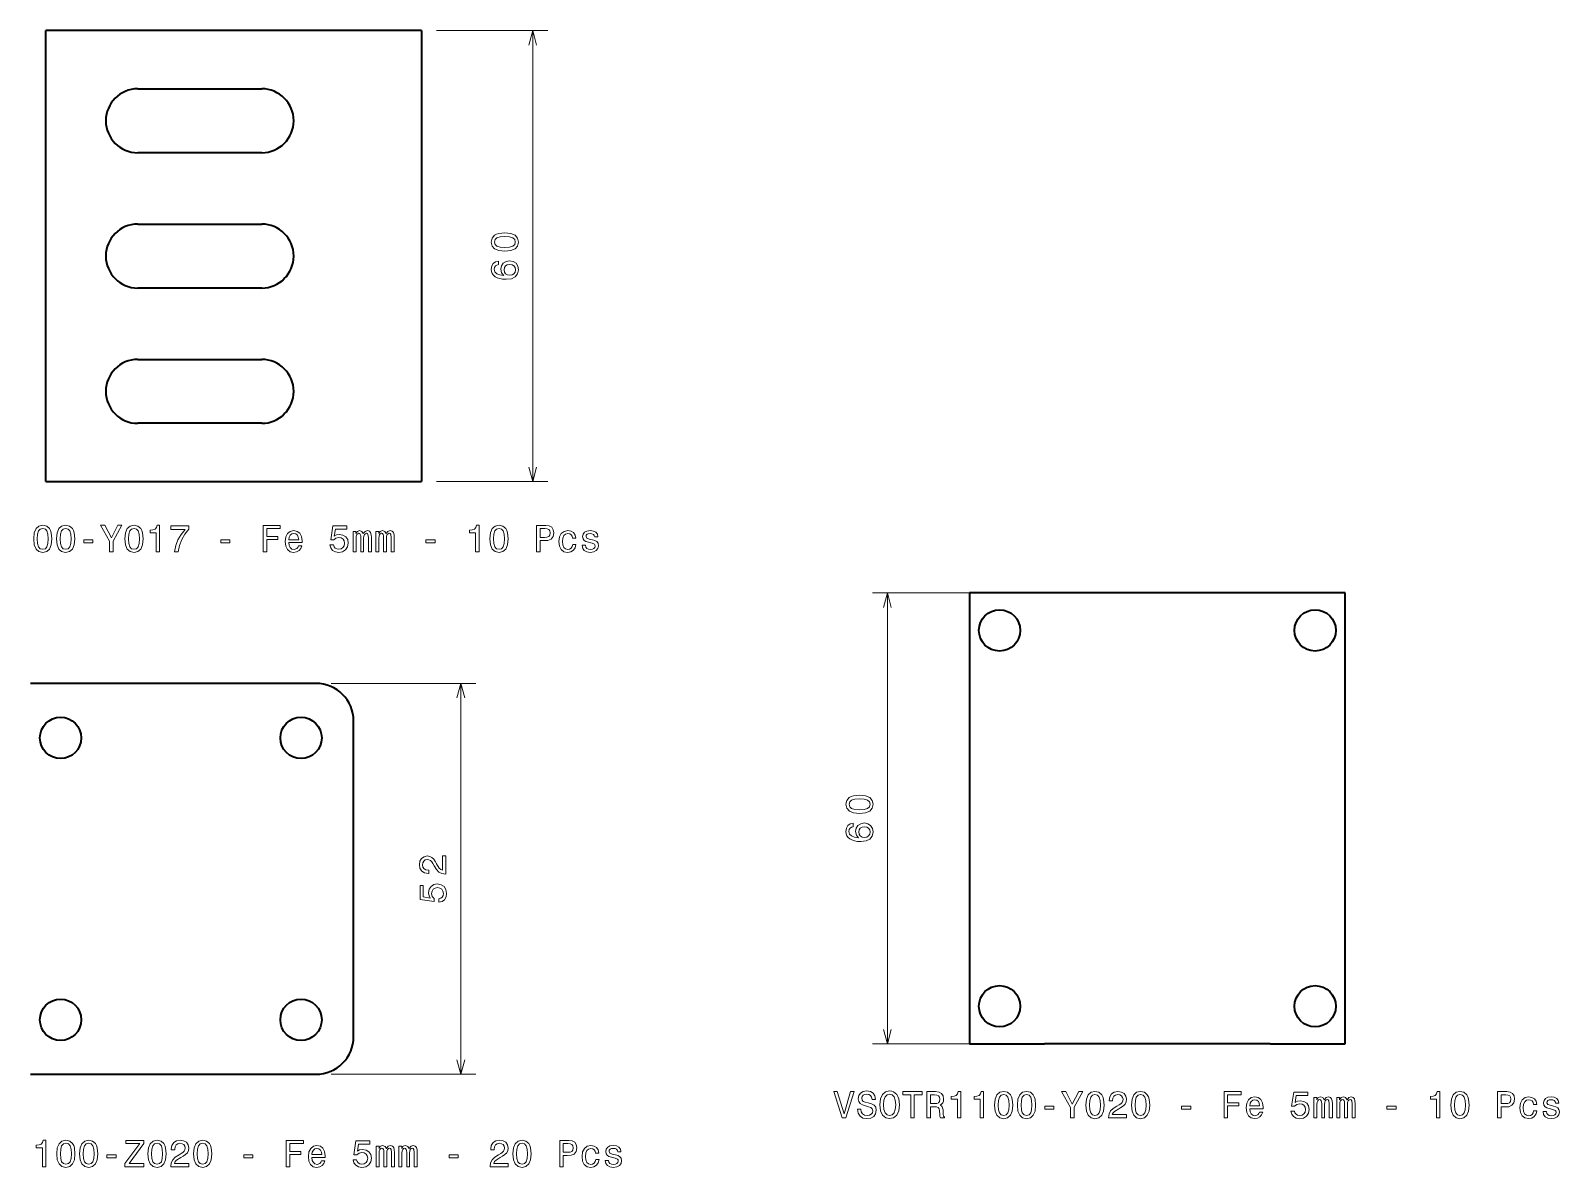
# Model space of a CAD drawing. Extents: x -67 to 283, y 136 to 298.
# Drawn here: x 79.3 to 282.8, y 136 to 287.2 of the extents above; entities that cross this region are included whole.
import ezdxf

# ---------------------------------------------------------------- set-up
doc = ezdxf.new("R2010")
doc.units = 0

msp = doc.modelspace()

# ---------------------------------------------------------------- linework, layer by layer
at = {"color": 7, "lineweight": 35}
for p, q in [((81.35, 227.24), (81.35, 287.24)), ((131.35, 287.24), (81.35, 287.24)), ((131.35, 287.24), (131.35, 227.24)), ((81.35, 227.24), (131.35, 227.24)), ((204.3, 212.44), (204.3, 152.44)), ((244.3, 212.44), (214.3, 212.44)), ((254.3, 152.44), (254.3, 212.44)), ((117.33, 200.39), (79.33, 200.39)), ((122.33, 158.89), (122.33, 189.89)), ((244.3, 152.44), (214.3, 152.44)), ((79.33, 148.39), (117.33, 148.39))]:
    msp.add_line(p, q, dxfattribs=at)
at = {"color": 7, "lineweight": 13, "ltscale": 0.370399}
msp.add_line((133.35, 287.24), (148.17, 287.24), dxfattribs=at)
at = {"color": 7, "lineweight": 13}
for p, q in [((146.17, 227.24), (146.17, 287.24)), ((212.3, 212.44), (191.37, 212.44)), ((193.37, 152.44), (193.37, 212.44)), ((136.6, 148.39), (136.6, 200.39)), ((212.3, 152.44), (191.37, 152.44))]:
    msp.add_line(p, q, dxfattribs=at)
at = {"color": 7, "lineweight": 35, "ltscale": 0.4125}
for p, q in [((93.6, 279.49), (110.1, 279.49)), ((110.1, 270.99), (93.6, 270.99)), ((93.6, 261.49), (110.1, 261.49)), ((110.1, 252.99), (93.6, 252.99)), ((93.6, 243.49), (110.1, 243.49)), ((110.1, 234.99), (93.6, 234.99))]:
    msp.add_line(p, q, dxfattribs=at)
at = {"color": 7, "lineweight": 13, "ltscale": 0.370364}
msp.add_line((133.35, 227.24), (148.17, 227.24), dxfattribs=at)
at = {"color": 7, "lineweight": 35, "ltscale": 0.25}
for p, q in [((214.3, 212.44), (204.3, 212.44)), ((254.3, 212.44), (244.3, 212.44)), ((204.3, 152.44), (214.3, 152.44)), ((244.3, 152.44), (254.3, 152.44))]:
    msp.add_line(p, q, dxfattribs=at)
at = {"color": 7, "lineweight": 13, "ltscale": 0.481663}
for p, q in [((119.33, 200.39), (138.6, 200.39)), ((119.33, 148.39), (138.6, 148.39))]:
    msp.add_line(p, q, dxfattribs=at)
at = {"color": 7, "lineweight": 35, "ltscale": 0.1375}
for p, q in [((122.33, 189.89), (122.33, 195.39)), ((122.33, 153.39), (122.33, 158.89))]:
    msp.add_line(p, q, dxfattribs=at)
at = {"color": 7, "lineweight": 13}
for points in [[(146.68, 285.31), (146.17, 287.24), (145.65, 285.31)], [(145.65, 229.17), (146.17, 227.24), (146.68, 229.17)], [(193.89, 210.51), (193.37, 212.44), (192.85, 210.51)], [(137.12, 198.45), (136.6, 200.39), (136.08, 198.45)], [(192.85, 154.37), (193.37, 152.44), (193.89, 154.37)], [(136.08, 150.32), (136.6, 148.39), (137.12, 150.32)]]:
    msp.add_lwpolyline(points, dxfattribs=at)
for points in [[(142.46, 257.89), (143.25, 257.97), (143.81, 258.2), (144.16, 258.58), (144.27, 259.11), (144.16, 259.62), (143.81, 260), (143.25, 260.23), (142.46, 260.32), (141.67, 260.23), (141.36, 260.14), (141.1, 260), (140.76, 259.62), (140.64, 259.11), (140.76, 258.58), (141.1, 258.2), (141.67, 257.97)], [(142.46, 258.37), (141.85, 258.41), (141.41, 258.54), (141.15, 258.77), (141.06, 259.11), (141.15, 259.44), (141.41, 259.66), (141.85, 259.79), (142.46, 259.83), (143.07, 259.79), (143.51, 259.66), (143.77, 259.44), (143.85, 259.11), (143.77, 258.77), (143.51, 258.54), (143.07, 258.41)], [(141.61, 256.58), (141.2, 256.48), (140.9, 256.26), (140.71, 255.92), (140.64, 255.47), (140.68, 255.18), (140.77, 254.92), (140.93, 254.69), (141.15, 254.5), (141.43, 254.35), (141.77, 254.24), (142.16, 254.17), (142.61, 254.15), (143.33, 254.23), (143.85, 254.48), (144.16, 254.87), (144.27, 255.42), (144.18, 255.91), (143.94, 256.28), (143.57, 256.52), (143.09, 256.61), (142.61, 256.52), (142.24, 256.29), (142.01, 255.93), (141.93, 255.49), (142.03, 255.01), (142.32, 254.65), (141.77, 254.73), (141.37, 254.89), (141.13, 255.14), (141.05, 255.48), (141.09, 255.73), (141.2, 255.92), (141.37, 256.05), (141.61, 256.12)], [(143.1, 256.12), (143.41, 256.06), (143.66, 255.92), (143.82, 255.7), (143.87, 255.41), (143.82, 255.12), (143.66, 254.89), (143.42, 254.74), (143.1, 254.7), (142.79, 254.75), (142.55, 254.89), (142.4, 255.12), (142.35, 255.43), (142.4, 255.71), (142.55, 255.92), (142.78, 256.06)], [(79.75, 219.62), (79.82, 218.83), (80.06, 218.27), (80.44, 217.92), (80.96, 217.81), (81.48, 217.92), (81.86, 218.27), (82.09, 218.83), (82.17, 219.62), (82.09, 220.41), (82, 220.72), (81.86, 220.98), (81.48, 221.32), (80.96, 221.44), (80.44, 221.32), (80.06, 220.98), (79.82, 220.41)], [(80.23, 219.62), (80.27, 220.23), (80.4, 220.67), (80.62, 220.93), (80.96, 221.02), (81.3, 220.93), (81.52, 220.67), (81.65, 220.23), (81.69, 219.62), (81.65, 219.01), (81.52, 218.57), (81.3, 218.31), (80.96, 218.23), (80.62, 218.31), (80.4, 218.57), (80.27, 219.01)], [(82.78, 219.62), (82.86, 218.83), (83.1, 218.27), (83.47, 217.92), (84, 217.81), (84.52, 217.92), (84.9, 218.27), (85.13, 218.83), (85.21, 219.62), (85.13, 220.41), (85.03, 220.72), (84.9, 220.98), (84.52, 221.32), (84, 221.44), (83.47, 221.32), (83.1, 220.98), (82.86, 220.41)], [(83.27, 219.62), (83.31, 220.23), (83.43, 220.67), (83.66, 220.93), (84, 221.02), (84.33, 220.93), (84.56, 220.67), (84.68, 220.23), (84.72, 219.62), (84.68, 219.01), (84.56, 218.57), (84.33, 218.31), (84, 218.23), (83.66, 218.31), (83.43, 218.57), (83.31, 219.01)], [(90.33, 217.91), (90.33, 219.33), (91.48, 221.42), (90.96, 221.42), (90.1, 219.76), (89.22, 221.42), (88.66, 221.42), (89.86, 219.3), (89.86, 217.91)], [(91.89, 219.62), (91.97, 218.83), (92.2, 218.27), (92.58, 217.92), (93.11, 217.81), (93.63, 217.92), (94, 218.27), (94.24, 218.83), (94.32, 219.62), (94.24, 220.41), (94.14, 220.72), (94, 220.98), (93.63, 221.32), (93.11, 221.44), (92.58, 221.32), (92.2, 220.98), (91.97, 220.41)], [(92.38, 219.62), (92.42, 220.23), (92.54, 220.67), (92.77, 220.93), (93.11, 221.02), (93.44, 220.93), (93.67, 220.67), (93.79, 220.23), (93.83, 219.62), (93.79, 219.01), (93.67, 218.57), (93.44, 218.31), (93.11, 218.23), (92.77, 218.31), (92.54, 218.57), (92.42, 219.01)], [(96.05, 217.91), (96.51, 217.91), (96.51, 221.44), (96.17, 221.44), (96.08, 221.13), (95.9, 220.93), (95.62, 220.8), (95.23, 220.76), (95.23, 220.41), (96.05, 220.41)], [(98.48, 217.91), (98.99, 217.91), (99.15, 218.75), (99.45, 219.52), (99.86, 220.24), (100.4, 220.92), (100.4, 221.34), (98, 221.34), (98, 220.88), (99.92, 220.88), (99.36, 220.2), (98.94, 219.49), (98.65, 218.73)], [(110.29, 217.91), (110.76, 217.91), (110.76, 219.52), (112.23, 219.52), (112.23, 219.94), (110.76, 219.94), (110.76, 220.99), (112.57, 220.99), (112.57, 221.41), (110.29, 221.41)], [(113.7, 219.14), (115.48, 219.14), (115.48, 219.35), (115.4, 219.93), (115.18, 220.36), (114.83, 220.62), (114.36, 220.72), (113.9, 220.62), (113.55, 220.34), (113.32, 219.88), (113.24, 219.27), (113.31, 218.65), (113.54, 218.2), (113.89, 217.91), (114.34, 217.82), (114.74, 217.88), (115.06, 218.06), (115.3, 218.33), (115.43, 218.69), (114.99, 218.69), (114.9, 218.49), (114.77, 218.34), (114.4, 218.22), (114.11, 218.27), (113.89, 218.45), (113.75, 218.74), (113.7, 219.13)], [(113.7, 219.51), (113.76, 219.86), (113.89, 220.12), (114.1, 220.28), (114.37, 220.33), (114.64, 220.28), (114.85, 220.12), (114.97, 219.86), (115.02, 219.51)], [(119.18, 218.83), (119.29, 218.41), (119.54, 218.09), (119.9, 217.89), (120.37, 217.81), (120.87, 217.9), (121.27, 218.15), (121.53, 218.55), (121.62, 219.05), (121.54, 219.52), (121.29, 219.89), (120.91, 220.12), (120.43, 220.21), (120.05, 220.15), (119.76, 219.98), (119.9, 220.93), (121.43, 220.93), (121.43, 221.34), (119.56, 221.34), (119.28, 219.48), (119.68, 219.48), (119.98, 219.72), (120.35, 219.81), (120.67, 219.75), (120.92, 219.59), (121.08, 219.34), (121.13, 219.02), (121.08, 218.71), (120.91, 218.46), (120.67, 218.3), (120.35, 218.25), (120.08, 218.28), (119.88, 218.4), (119.72, 218.58), (119.65, 218.83)], [(122.25, 217.91), (122.65, 217.91), (122.65, 219.73), (122.68, 220), (122.76, 220.19), (122.87, 220.31), (123.02, 220.36), (123.14, 220.32), (123.22, 220.21), (123.27, 220.04), (123.28, 219.82), (123.28, 217.91), (123.66, 217.91), (123.66, 219.73), (123.69, 219.99), (123.76, 220.19), (123.89, 220.31), (124.04, 220.36), (124.16, 220.32), (124.24, 220.21), (124.29, 219.82), (124.29, 217.91), (124.7, 217.91), (124.7, 219.79), (124.67, 220.17), (124.59, 220.47), (124.43, 220.65), (124.17, 220.72), (123.86, 220.62), (123.62, 220.33), (123.44, 220.61), (123.12, 220.72), (122.84, 220.62), (122.64, 220.34), (122.64, 220.62), (122.25, 220.62)], [(125.28, 217.91), (125.69, 217.91), (125.69, 219.73), (125.72, 220), (125.79, 220.19), (125.91, 220.31), (126.06, 220.36), (126.18, 220.32), (126.26, 220.21), (126.3, 220.04), (126.32, 219.82), (126.32, 217.91), (126.7, 217.91), (126.7, 219.73), (126.72, 219.99), (126.8, 220.19), (126.92, 220.31), (127.07, 220.36), (127.19, 220.32), (127.27, 220.21), (127.32, 219.82), (127.32, 217.91), (127.73, 217.91), (127.73, 219.79), (127.71, 220.17), (127.63, 220.47), (127.47, 220.65), (127.2, 220.72), (126.9, 220.62), (126.66, 220.33), (126.47, 220.61), (126.16, 220.72), (125.87, 220.62), (125.68, 220.34), (125.68, 220.62), (125.28, 220.62)], [(138.56, 217.91), (139.02, 217.91), (139.02, 221.44), (138.67, 221.44), (138.58, 221.13), (138.4, 220.93), (138.12, 220.8), (137.74, 220.76), (137.74, 220.41), (138.56, 220.41)], [(140.47, 219.62), (140.54, 218.83), (140.78, 218.27), (141.16, 217.92), (141.68, 217.81), (142.2, 217.92), (142.58, 218.27), (142.81, 218.83), (142.89, 219.62), (142.81, 220.41), (142.72, 220.72), (142.58, 220.98), (142.2, 221.32), (141.68, 221.44), (141.16, 221.32), (140.78, 220.98), (140.54, 220.41)], [(140.95, 219.62), (140.99, 220.23), (141.12, 220.67), (141.35, 220.93), (141.68, 221.02), (142.02, 220.93), (142.24, 220.67), (142.37, 220.23), (142.41, 219.62), (142.37, 219.01), (142.24, 218.57), (142.02, 218.31), (141.68, 218.23), (141.35, 218.31), (141.12, 218.57), (140.99, 219.01)], [(146.69, 217.91), (147.15, 217.91), (147.15, 219.39), (147.67, 219.39), (148.19, 219.42), (148.6, 219.59), (148.87, 219.94), (148.96, 220.41), (148.89, 220.84), (148.69, 221.16), (148.36, 221.35), (147.9, 221.41), (146.69, 221.41)], [(147.78, 220.99), (148.08, 220.96), (148.3, 220.86), (148.43, 220.68), (148.48, 220.41), (148.43, 220.11), (148.29, 219.94), (148.06, 219.85), (147.74, 219.82), (147.15, 219.82), (147.15, 220.99)], [(151.47, 219.73), (151.91, 219.73), (151.82, 220.13), (151.6, 220.45), (151.27, 220.64), (150.83, 220.72), (150.34, 220.62), (149.97, 220.34), (149.74, 219.88), (149.66, 219.26), (149.74, 218.65), (149.96, 218.2), (150.32, 217.91), (150.81, 217.82), (151.24, 217.89), (151.58, 218.11), (151.81, 218.44), (151.92, 218.88), (151.49, 218.88), (151.42, 218.6), (151.28, 218.39), (151.07, 218.26), (150.83, 218.22), (150.52, 218.28), (150.3, 218.48), (150.16, 218.81), (150.12, 219.28), (150.16, 219.73), (150.3, 220.06), (150.53, 220.26), (150.83, 220.33), (151.09, 220.29), (151.29, 220.17), (151.42, 219.98)], [(154.11, 219.49), (153.68, 219.59), (153.36, 219.71), (153.26, 219.95), (153.29, 220.11), (153.39, 220.23), (153.56, 220.31), (153.81, 220.34), (154.05, 220.31), (154.24, 220.22), (154.36, 220.08), (154.41, 219.9), (154.84, 219.9), (154.84, 219.91), (154.77, 220.24), (154.56, 220.5), (154.24, 220.66), (153.81, 220.72), (153.38, 220.66), (153.07, 220.49), (152.87, 220.24), (152.81, 219.93), (152.86, 219.63), (153, 219.42), (153.23, 219.27), (153.57, 219.16), (154.06, 219.04), (154.37, 218.91), (154.45, 218.81), (154.48, 218.66), (154.43, 218.47), (154.31, 218.33), (154.11, 218.24), (153.85, 218.21), (153.57, 218.24), (153.37, 218.35), (153.24, 218.52), (153.18, 218.76), (152.75, 218.76), (152.82, 218.35), (153.03, 218.06), (153.36, 217.88), (153.81, 217.82), (154.29, 217.88), (154.63, 218.06), (154.85, 218.34), (154.92, 218.71), (154.87, 219.03), (154.71, 219.25), (154.45, 219.39)], [(86.42, 219.07), (87.64, 219.07), (87.64, 219.47), (86.42, 219.47)], [(104.64, 219.07), (105.86, 219.07), (105.86, 219.47), (104.64, 219.47)], [(131.96, 219.07), (133.19, 219.07), (133.19, 219.47), (131.96, 219.47)], [(189.66, 183.1), (190.45, 183.17), (191.02, 183.41), (191.36, 183.79), (191.47, 184.31), (191.36, 184.83), (191.02, 185.21), (190.45, 185.44), (189.66, 185.52), (188.87, 185.44), (188.56, 185.34), (188.3, 185.21), (187.96, 184.83), (187.84, 184.31), (187.96, 183.79), (188.31, 183.41), (188.87, 183.17)], [(189.66, 183.58), (189.05, 183.62), (188.61, 183.75), (188.35, 183.97), (188.26, 184.31), (188.35, 184.64), (188.61, 184.87), (189.05, 185), (189.66, 185.04), (190.28, 185), (190.71, 184.87), (190.97, 184.64), (191.06, 184.31), (190.97, 183.97), (190.71, 183.75), (190.28, 183.62)], [(188.81, 181.79), (188.4, 181.69), (188.1, 181.47), (187.91, 181.12), (187.84, 180.68), (187.88, 180.38), (187.98, 180.13), (188.13, 179.9), (188.35, 179.71), (188.63, 179.56), (188.97, 179.44), (189.37, 179.37), (189.82, 179.35), (190.53, 179.43), (191.05, 179.68), (191.36, 180.08), (191.47, 180.63), (191.38, 181.11), (191.14, 181.49), (190.77, 181.73), (190.3, 181.82), (189.82, 181.73), (189.45, 181.5), (189.22, 181.14), (189.14, 180.7), (189.24, 180.22), (189.52, 179.86), (188.97, 179.93), (188.57, 180.1), (188.33, 180.34), (188.25, 180.69), (188.29, 180.94), (188.4, 181.13), (188.58, 181.26), (188.81, 181.32)], [(190.3, 181.33), (190.62, 181.27), (190.86, 181.13), (191.02, 180.9), (191.07, 180.62), (191.02, 180.32), (190.87, 180.1), (190.62, 179.95), (190.31, 179.9), (189.99, 179.95), (189.76, 180.1), (189.6, 180.33), (189.55, 180.64), (189.6, 180.91), (189.75, 181.13), (189.99, 181.27)], [(134.6, 175.02), (134.6, 177.43), (134.17, 177.43), (134.17, 175.53), (133.93, 175.63), (133.73, 175.81), (133.38, 176.37), (133.22, 176.67), (133.01, 177), (132.76, 177.24), (132.46, 177.38), (132.12, 177.43), (131.7, 177.34), (131.36, 177.11), (131.15, 176.74), (131.08, 176.27), (131.16, 175.79), (131.4, 175.42), (131.78, 175.18), (132.28, 175.1), (132.35, 175.1), (132.35, 175.56), (132.31, 175.56), (131.96, 175.61), (131.71, 175.74), (131.55, 175.96), (131.49, 176.25), (131.55, 176.54), (131.67, 176.76), (131.87, 176.9), (132.12, 176.95), (132.35, 176.91), (132.54, 176.82), (132.72, 176.66), (132.87, 176.43), (133.03, 176.14), (133.34, 175.64), (133.67, 175.29), (134.08, 175.09), (134.59, 175.02)], [(133.69, 171.27), (134.1, 171.38), (134.42, 171.62), (134.63, 171.99), (134.7, 172.45), (134.61, 172.96), (134.36, 173.36), (133.97, 173.61), (133.47, 173.71), (133, 173.62), (132.63, 173.38), (132.39, 173), (132.31, 172.51), (132.37, 172.13), (132.53, 171.84), (131.59, 171.98), (131.59, 173.52), (131.18, 173.52), (131.18, 171.64), (133.03, 171.37), (133.03, 171.77), (132.8, 172.06), (132.71, 172.44), (132.77, 172.76), (132.93, 173.01), (133.17, 173.16), (133.49, 173.22), (133.81, 173.16), (134.06, 173), (134.21, 172.75), (134.27, 172.44), (134.23, 172.17), (134.12, 171.96), (133.94, 171.81), (133.69, 171.74)], [(188.48, 146.09), (187.6, 143.11), (186.7, 146.09), (186.22, 146.09), (187.35, 142.58), (187.85, 142.58), (188.95, 146.09)], [(189.84, 143.74), (189.38, 143.74), (189.48, 143.2), (189.73, 142.81), (190.12, 142.57), (190.64, 142.49), (191.16, 142.57), (191.55, 142.79), (191.8, 143.14), (191.89, 143.6), (191.81, 144.01), (191.6, 144.28), (191.26, 144.45), (190.8, 144.58), (190.41, 144.68), (190.15, 144.79), (190, 144.95), (189.96, 145.2), (190, 145.43), (190.14, 145.6), (190.34, 145.72), (190.61, 145.76), (190.9, 145.71), (191.12, 145.57), (191.26, 145.35), (191.34, 145.04), (191.79, 145.04), (191.79, 145.05), (191.71, 145.52), (191.48, 145.87), (191.1, 146.1), (190.6, 146.17), (190.15, 146.1), (189.79, 145.88), (189.57, 145.56), (189.48, 145.13), (189.55, 144.76), (189.74, 144.5), (190.04, 144.33), (190.46, 144.2), (190.87, 144.08), (191.17, 143.97), (191.36, 143.81), (191.43, 143.54), (191.37, 143.28), (191.21, 143.08), (190.97, 142.95), (190.66, 142.91), (190.32, 142.96), (190.06, 143.13), (189.89, 143.39)], [(192.37, 144.33), (192.46, 143.54), (192.73, 142.96), (193.14, 142.61), (193.67, 142.49), (194.2, 142.61), (194.61, 142.96), (194.87, 143.54), (194.97, 144.33), (194.87, 145.11), (194.76, 145.43), (194.61, 145.69), (194.2, 146.05), (193.95, 146.14), (193.67, 146.18), (193.13, 146.05), (192.72, 145.7), (192.46, 145.12)], [(192.86, 144.33), (192.91, 144.94), (193.08, 145.39), (193.34, 145.66), (193.67, 145.76), (194, 145.66), (194.26, 145.39), (194.42, 144.94), (194.48, 144.33), (194.42, 143.72), (194.26, 143.27), (194, 143), (193.67, 142.91), (193.34, 143), (193.08, 143.27), (192.91, 143.72)], [(196.47, 142.58), (196.94, 142.58), (196.94, 145.66), (198, 145.66), (198, 146.08), (195.41, 146.08), (195.41, 145.66), (196.47, 145.66)], [(198.62, 142.58), (199.09, 142.58), (199.09, 144.06), (199.57, 144.06), (199.92, 144.04), (200.14, 143.97), (200.26, 143.81), (200.31, 143.51), (200.34, 143.06), (200.37, 142.76), (200.43, 142.58), (200.96, 142.58), (200.96, 142.68), (200.84, 142.82), (200.8, 143.08), (200.77, 143.65), (200.68, 144.06), (200.56, 144.2), (200.38, 144.29), (200.58, 144.42), (200.73, 144.59), (200.82, 144.82), (200.85, 145.08), (200.78, 145.51), (200.57, 145.82), (200.24, 146.02), (199.79, 146.08), (198.62, 146.08)], [(199.66, 145.65), (199.96, 145.62), (200.18, 145.53), (200.32, 145.35), (200.36, 145.07), (200.31, 144.78), (200.18, 144.6), (199.94, 144.51), (199.63, 144.49), (199.09, 144.49), (199.09, 145.65)], [(202.69, 142.58), (203.15, 142.58), (203.15, 146.11), (202.8, 146.11), (202.71, 145.8), (202.53, 145.59), (202.25, 145.47), (201.87, 145.43), (201.87, 145.07), (202.69, 145.07)], [(205.72, 142.58), (206.18, 142.58), (206.18, 146.11), (205.84, 146.11), (205.75, 145.8), (205.57, 145.59), (205.29, 145.47), (204.91, 145.43), (204.91, 145.07), (205.72, 145.07)], [(207.64, 144.29), (207.71, 143.5), (207.95, 142.93), (208.33, 142.59), (208.85, 142.48), (209.37, 142.59), (209.75, 142.93), (209.98, 143.5), (210.06, 144.29), (209.98, 145.08), (209.88, 145.39), (209.75, 145.65), (209.37, 145.99), (208.85, 146.11), (208.33, 145.99), (207.95, 145.64), (207.71, 145.08)], [(208.12, 144.29), (208.16, 144.9), (208.29, 145.34), (208.51, 145.6), (208.85, 145.69), (209.18, 145.6), (209.41, 145.34), (209.54, 144.9), (209.58, 144.29), (209.54, 143.68), (209.41, 143.24), (209.18, 142.98), (208.85, 142.89), (208.51, 142.98), (208.29, 143.24), (208.16, 143.68)], [(210.67, 144.29), (210.75, 143.5), (210.98, 142.93), (211.36, 142.59), (211.89, 142.48), (212.41, 142.59), (212.78, 142.93), (213.02, 143.5), (213.1, 144.29), (213.02, 145.08), (212.92, 145.39), (212.78, 145.65), (212.41, 145.99), (211.89, 146.11), (211.36, 145.99), (210.98, 145.64), (210.75, 145.08)], [(211.16, 144.29), (211.2, 144.9), (211.32, 145.34), (211.55, 145.6), (211.89, 145.69), (212.22, 145.6), (212.45, 145.34), (212.57, 144.9), (212.61, 144.29), (212.57, 143.68), (212.45, 143.24), (212.22, 142.98), (211.89, 142.89), (211.55, 142.98), (211.32, 143.24), (211.2, 143.68)], [(218.22, 142.58), (218.22, 144), (219.37, 146.09), (218.85, 146.09), (217.98, 144.43), (217.11, 146.09), (216.55, 146.09), (217.75, 143.97), (217.75, 142.58)], [(219.78, 144.29), (219.85, 143.5), (220.09, 142.93), (220.47, 142.59), (220.99, 142.48), (221.51, 142.59), (221.89, 142.93), (222.12, 143.5), (222.2, 144.29), (222.12, 145.08), (222.03, 145.39), (221.89, 145.65), (221.51, 145.99), (220.99, 146.11), (220.47, 145.99), (220.09, 145.64), (219.85, 145.08)], [(220.26, 144.29), (220.3, 144.9), (220.43, 145.34), (220.66, 145.6), (220.99, 145.69), (221.33, 145.6), (221.55, 145.34), (221.68, 144.9), (221.72, 144.29), (221.68, 143.68), (221.55, 143.24), (221.33, 142.98), (220.99, 142.89), (220.66, 142.98), (220.43, 143.24), (220.3, 143.68)], [(222.8, 142.58), (225.21, 142.58), (225.21, 143.02), (223.3, 143.02), (223.41, 143.25), (223.59, 143.45), (224.15, 143.81), (224.45, 143.96), (224.78, 144.18), (225.02, 144.43), (225.16, 144.72), (225.21, 145.06), (225.12, 145.49), (224.88, 145.82), (224.52, 146.03), (224.05, 146.11), (223.57, 146.02), (223.2, 145.78), (222.96, 145.41), (222.88, 144.91), (222.88, 144.84), (223.34, 144.84), (223.34, 144.88), (223.39, 145.22), (223.52, 145.47), (223.74, 145.63), (224.03, 145.69), (224.32, 145.64), (224.53, 145.51), (224.68, 145.31), (224.73, 145.07), (224.69, 144.84), (224.6, 144.64), (224.43, 144.47), (224.21, 144.32), (223.91, 144.16), (223.42, 143.84), (223.07, 143.51), (222.87, 143.11), (222.8, 142.6)], [(225.85, 144.29), (225.93, 143.5), (226.16, 142.93), (226.54, 142.59), (227.07, 142.48), (227.59, 142.59), (227.96, 142.93), (228.2, 143.5), (228.28, 144.29), (228.2, 145.08), (228.1, 145.39), (227.96, 145.65), (227.59, 145.99), (227.07, 146.11), (226.54, 145.99), (226.16, 145.64), (225.93, 145.08)], [(226.34, 144.29), (226.38, 144.9), (226.5, 145.34), (226.73, 145.6), (227.07, 145.69), (227.4, 145.6), (227.63, 145.34), (227.75, 144.9), (227.79, 144.29), (227.75, 143.68), (227.63, 143.24), (227.4, 142.98), (227.07, 142.89), (226.73, 142.98), (226.5, 143.24), (226.38, 143.68)], [(238.18, 142.58), (238.65, 142.58), (238.65, 144.19), (240.12, 144.19), (240.12, 144.61), (238.65, 144.61), (238.65, 145.66), (240.46, 145.66), (240.46, 146.08), (238.18, 146.08)], [(241.59, 143.81), (243.37, 143.81), (243.37, 144.01), (243.29, 144.59), (243.07, 145.03), (242.72, 145.29), (242.25, 145.39), (241.79, 145.28), (241.43, 145), (241.21, 144.54), (241.13, 143.94), (241.2, 143.32), (241.43, 142.86), (241.78, 142.58), (242.23, 142.49), (242.62, 142.55), (242.95, 142.72), (243.18, 143), (243.32, 143.36), (242.88, 143.36), (242.79, 143.16), (242.66, 143.01), (242.29, 142.88), (242, 142.94), (241.78, 143.12), (241.64, 143.4), (241.59, 143.79)], [(241.59, 144.18), (241.65, 144.53), (241.78, 144.79), (241.99, 144.94), (242.26, 145), (242.53, 144.94), (242.74, 144.79), (242.86, 144.53), (242.91, 144.18)], [(247.07, 143.49), (247.18, 143.08), (247.43, 142.76), (247.79, 142.56), (248.25, 142.48), (248.76, 142.57), (249.16, 142.82), (249.41, 143.21), (249.51, 143.72), (249.42, 144.19), (249.18, 144.55), (248.8, 144.79), (248.31, 144.88), (247.94, 144.82), (247.64, 144.65), (247.78, 145.59), (249.32, 145.59), (249.32, 146.01), (247.45, 146.01), (247.17, 144.15), (247.57, 144.15), (247.86, 144.39), (248.24, 144.47), (248.56, 144.42), (248.81, 144.26), (248.96, 144.01), (249.02, 143.69), (248.96, 143.37), (248.8, 143.13), (248.56, 142.97), (248.24, 142.91), (247.97, 142.95), (247.76, 143.07), (247.61, 143.25), (247.54, 143.49)], [(250.13, 142.58), (250.54, 142.58), (250.54, 144.39), (250.57, 144.66), (250.64, 144.86), (250.76, 144.98), (250.91, 145.02), (251.03, 144.98), (251.11, 144.88), (251.15, 144.71), (251.17, 144.48), (251.17, 142.58), (251.55, 142.58), (251.55, 144.39), (251.58, 144.66), (251.65, 144.86), (251.77, 144.98), (251.92, 145.02), (252.05, 144.98), (252.13, 144.88), (252.18, 144.48), (252.18, 142.58), (252.59, 142.58), (252.59, 144.45), (252.56, 144.84), (252.48, 145.14), (252.32, 145.32), (252.06, 145.39), (251.75, 145.28), (251.51, 144.99), (251.32, 145.28), (251.01, 145.39), (250.72, 145.28), (250.53, 145), (250.53, 145.29), (250.13, 145.29)], [(253.17, 142.58), (253.58, 142.58), (253.58, 144.39), (253.6, 144.66), (253.68, 144.86), (253.8, 144.98), (253.95, 145.02), (254.07, 144.98), (254.15, 144.88), (254.19, 144.71), (254.2, 144.48), (254.2, 142.58), (254.59, 142.58), (254.59, 144.39), (254.61, 144.66), (254.69, 144.86), (254.81, 144.98), (254.96, 145.02), (255.08, 144.98), (255.16, 144.88), (255.21, 144.48), (255.21, 142.58), (255.62, 142.58), (255.62, 144.45), (255.6, 144.84), (255.52, 145.14), (255.35, 145.32), (255.09, 145.39), (254.78, 145.28), (254.55, 144.99), (254.36, 145.28), (254.05, 145.39), (253.76, 145.28), (253.56, 145), (253.56, 145.29), (253.17, 145.29)], [(266.44, 142.58), (266.9, 142.58), (266.9, 146.11), (266.56, 146.11), (266.47, 145.8), (266.29, 145.59), (266.01, 145.47), (265.63, 145.43), (265.63, 145.07), (266.44, 145.07)], [(268.36, 144.29), (268.43, 143.5), (268.67, 142.93), (269.05, 142.59), (269.57, 142.48), (270.09, 142.59), (270.47, 142.93), (270.7, 143.5), (270.78, 144.29), (270.7, 145.08), (270.6, 145.39), (270.47, 145.65), (270.09, 145.99), (269.57, 146.11), (269.05, 145.99), (268.67, 145.64), (268.43, 145.08)], [(268.84, 144.29), (268.88, 144.9), (269.01, 145.34), (269.23, 145.6), (269.57, 145.69), (269.9, 145.6), (270.13, 145.34), (270.26, 144.9), (270.3, 144.29), (270.26, 143.68), (270.13, 143.24), (269.9, 142.98), (269.57, 142.89), (269.23, 142.98), (269.01, 143.24), (268.88, 143.68)], [(274.58, 142.58), (275.04, 142.58), (275.04, 144.06), (275.56, 144.06), (276.08, 144.08), (276.49, 144.26), (276.76, 144.6), (276.85, 145.07), (276.78, 145.51), (276.58, 145.82), (276.24, 146.02), (275.79, 146.08), (274.58, 146.08)], [(275.66, 145.65), (275.97, 145.62), (276.19, 145.53), (276.32, 145.35), (276.36, 145.07), (276.31, 144.78), (276.18, 144.6), (275.95, 144.51), (275.63, 144.49), (275.04, 144.49), (275.04, 145.65)], [(279.36, 144.39), (279.8, 144.39), (279.71, 144.8), (279.49, 145.11), (279.15, 145.31), (278.71, 145.39), (278.23, 145.28), (277.86, 145), (277.63, 144.54), (277.55, 143.93), (277.62, 143.32), (277.85, 142.86), (278.21, 142.58), (278.7, 142.49), (279.13, 142.56), (279.47, 142.77), (279.7, 143.11), (279.8, 143.55), (279.38, 143.55), (279.3, 143.27), (279.16, 143.06), (278.96, 142.92), (278.71, 142.88), (278.41, 142.95), (278.18, 143.15), (278.05, 143.48), (278, 143.94), (278.05, 144.4), (278.19, 144.72), (278.42, 144.93), (278.71, 145), (278.98, 144.95), (279.17, 144.84), (279.3, 144.64)], [(282, 144.16), (281.57, 144.26), (281.25, 144.38), (281.15, 144.61), (281.18, 144.78), (281.28, 144.9), (281.45, 144.98), (281.7, 145.01), (281.94, 144.98), (282.12, 144.89), (282.24, 144.75), (282.29, 144.57), (282.73, 144.57), (282.73, 144.58), (282.65, 144.91), (282.45, 145.16), (282.12, 145.33), (281.7, 145.39), (281.27, 145.33), (280.96, 145.16), (280.76, 144.91), (280.7, 144.6), (280.75, 144.3), (280.89, 144.08), (281.12, 143.93), (281.46, 143.83), (281.95, 143.71), (282.25, 143.58), (282.34, 143.48), (282.37, 143.33), (282.32, 143.14), (282.2, 143), (282, 142.91), (281.74, 142.88), (281.46, 142.91), (281.26, 143.02), (281.12, 143.19), (281.07, 143.42), (280.64, 143.42), (280.71, 143.02), (280.92, 142.73), (281.25, 142.55), (281.7, 142.49), (282.17, 142.55), (282.52, 142.73), (282.73, 143.01), (282.81, 143.38), (282.75, 143.7), (282.6, 143.91), (282.34, 144.05)], [(214.31, 143.74), (215.53, 143.74), (215.53, 144.13), (214.31, 144.13)], [(232.53, 143.74), (233.75, 143.74), (233.75, 144.13), (232.53, 144.13)], [(259.85, 143.74), (261.07, 143.74), (261.07, 144.13), (259.85, 144.13)], [(80.91, 136.1), (81.37, 136.1), (81.37, 139.63), (81.02, 139.63), (80.93, 139.32), (80.75, 139.11), (80.47, 138.99), (80.09, 138.95), (80.09, 138.59), (80.91, 138.59)], [(82.82, 137.81), (82.89, 137.02), (83.13, 136.46), (83.51, 136.11), (84.03, 136), (84.55, 136.11), (84.93, 136.46), (85.16, 137.02), (85.24, 137.81), (85.16, 138.6), (85.07, 138.91), (84.93, 139.17), (84.55, 139.51), (84.03, 139.63), (83.51, 139.51), (83.13, 139.16), (82.89, 138.6)], [(83.3, 137.81), (83.34, 138.42), (83.47, 138.86), (83.7, 139.12), (84.03, 139.21), (84.37, 139.12), (84.59, 138.86), (84.72, 138.42), (84.76, 137.81), (84.72, 137.2), (84.59, 136.76), (84.37, 136.5), (84.03, 136.42), (83.7, 136.5), (83.47, 136.76), (83.34, 137.2)], [(85.85, 137.81), (85.93, 137.02), (86.17, 136.46), (86.54, 136.11), (87.07, 136), (87.59, 136.11), (87.97, 136.46), (88.2, 137.02), (88.28, 137.81), (88.2, 138.6), (88.1, 138.91), (87.97, 139.17), (87.59, 139.51), (87.07, 139.63), (86.54, 139.51), (86.17, 139.16), (85.93, 138.6)], [(86.34, 137.81), (86.38, 138.42), (86.5, 138.86), (86.73, 139.12), (87.07, 139.21), (87.4, 139.12), (87.63, 138.86), (87.75, 138.42), (87.8, 137.81), (87.75, 137.2), (87.63, 136.76), (87.4, 136.5), (87.07, 136.42), (86.73, 136.5), (86.5, 136.76), (86.38, 137.2)], [(91.89, 136.1), (94.4, 136.1), (94.4, 136.53), (92.44, 136.53), (94.4, 139.2), (94.4, 139.6), (92.02, 139.6), (92.02, 139.18), (93.87, 139.18), (91.89, 136.51)], [(94.96, 137.81), (95.04, 137.02), (95.27, 136.46), (95.65, 136.11), (96.18, 136), (96.7, 136.11), (97.07, 136.46), (97.31, 137.02), (97.39, 137.81), (97.31, 138.6), (97.21, 138.91), (97.07, 139.17), (96.7, 139.51), (96.18, 139.63), (95.65, 139.51), (95.27, 139.16), (95.04, 138.6)], [(95.45, 137.81), (95.49, 138.42), (95.61, 138.86), (95.84, 139.12), (96.18, 139.21), (96.51, 139.12), (96.74, 138.86), (96.86, 138.42), (96.9, 137.81), (96.86, 137.2), (96.74, 136.76), (96.51, 136.5), (96.18, 136.42), (95.84, 136.5), (95.61, 136.76), (95.49, 137.2)], [(97.98, 136.1), (100.39, 136.1), (100.39, 136.54), (98.49, 136.54), (98.59, 136.77), (98.77, 136.97), (99.33, 137.33), (99.63, 137.48), (99.96, 137.7), (100.2, 137.95), (100.34, 138.25), (100.39, 138.58), (100.3, 139.01), (100.07, 139.34), (99.7, 139.55), (99.23, 139.63), (98.75, 139.54), (98.38, 139.3), (98.14, 138.93), (98.06, 138.43), (98.06, 138.36), (98.52, 138.36), (98.52, 138.4), (98.57, 138.74), (98.7, 138.99), (98.92, 139.15), (99.21, 139.21), (99.5, 139.16), (99.72, 139.03), (99.86, 138.84), (99.91, 138.59), (99.87, 138.36), (99.78, 138.16), (99.62, 137.99), (99.39, 137.84), (99.1, 137.68), (98.6, 137.36), (98.25, 137.03), (98.05, 136.63), (97.98, 136.12)], [(101.03, 137.81), (101.11, 137.02), (101.35, 136.46), (101.72, 136.11), (102.25, 136), (102.77, 136.11), (103.15, 136.46), (103.38, 137.02), (103.46, 137.81), (103.38, 138.6), (103.28, 138.91), (103.15, 139.17), (102.77, 139.51), (102.25, 139.63), (101.72, 139.51), (101.35, 139.16), (101.11, 138.6)], [(101.52, 137.81), (101.56, 138.42), (101.68, 138.86), (101.91, 139.12), (102.25, 139.21), (102.58, 139.12), (102.81, 138.86), (102.94, 138.42), (102.98, 137.81), (102.94, 137.2), (102.81, 136.76), (102.58, 136.5), (102.25, 136.42), (101.91, 136.5), (101.68, 136.76), (101.56, 137.2)], [(113.36, 136.1), (113.83, 136.1), (113.83, 137.71), (115.3, 137.71), (115.3, 138.13), (113.83, 138.13), (113.83, 139.18), (115.64, 139.18), (115.64, 139.6), (113.36, 139.6)], [(116.77, 137.33), (118.55, 137.33), (118.55, 137.53), (118.47, 138.11), (118.25, 138.55), (117.9, 138.81), (117.43, 138.91), (116.97, 138.81), (116.62, 138.52), (116.39, 138.06), (116.31, 137.46), (116.39, 136.84), (116.61, 136.38), (116.96, 136.1), (117.41, 136.01), (117.81, 136.07), (118.13, 136.24), (118.37, 136.52), (118.5, 136.88), (118.06, 136.88), (117.97, 136.68), (117.84, 136.53), (117.47, 136.4), (117.18, 136.46), (116.97, 136.64), (116.82, 136.92), (116.77, 137.31)], [(116.77, 137.7), (116.83, 138.05), (116.97, 138.31), (117.17, 138.46), (117.44, 138.52), (117.71, 138.46), (117.92, 138.31), (118.04, 138.05), (118.09, 137.7)], [(122.25, 137.02), (122.36, 136.6), (122.61, 136.28), (122.97, 136.08), (123.44, 136), (123.95, 136.09), (124.34, 136.34), (124.6, 136.73), (124.69, 137.24), (124.61, 137.71), (124.36, 138.07), (123.99, 138.31), (123.5, 138.4), (123.12, 138.34), (122.83, 138.17), (122.97, 139.11), (124.5, 139.11), (124.5, 139.53), (122.63, 139.53), (122.35, 137.67), (122.75, 137.67), (123.05, 137.91), (123.42, 137.99), (123.74, 137.94), (123.99, 137.78), (124.15, 137.53), (124.2, 137.21), (124.15, 136.89), (123.99, 136.65), (123.74, 136.49), (123.42, 136.44), (123.15, 136.47), (122.95, 136.59), (122.8, 136.77), (122.72, 137.02)], [(125.32, 136.1), (125.73, 136.1), (125.73, 137.91), (125.75, 138.19), (125.83, 138.38), (125.94, 138.5), (126.09, 138.54), (126.21, 138.5), (126.3, 138.4), (126.34, 138.23), (126.35, 138), (126.35, 136.1), (126.73, 136.1), (126.73, 137.91), (126.76, 138.18), (126.83, 138.38), (126.96, 138.5), (127.11, 138.54), (127.23, 138.5), (127.31, 138.4), (127.36, 138), (127.36, 136.1), (127.77, 136.1), (127.77, 137.97), (127.74, 138.36), (127.66, 138.66), (127.5, 138.84), (127.24, 138.91), (126.93, 138.81), (126.69, 138.51), (126.51, 138.8), (126.19, 138.91), (125.91, 138.81), (125.71, 138.52), (125.71, 138.81), (125.32, 138.81)], [(128.35, 136.1), (128.76, 136.1), (128.76, 137.91), (128.79, 138.19), (128.86, 138.38), (128.98, 138.5), (129.13, 138.54), (129.25, 138.5), (129.33, 138.4), (129.37, 138.23), (129.39, 138), (129.39, 136.1), (129.77, 136.1), (129.77, 137.91), (129.8, 138.18), (129.87, 138.38), (129.99, 138.5), (130.14, 138.54), (130.26, 138.5), (130.34, 138.4), (130.4, 138), (130.4, 136.1), (130.8, 136.1), (130.8, 137.97), (130.78, 138.36), (130.7, 138.66), (130.54, 138.84), (130.27, 138.91), (129.97, 138.81), (129.73, 138.51), (129.54, 138.8), (129.23, 138.91), (128.94, 138.81), (128.75, 138.52), (128.75, 138.81), (128.35, 138.81)], [(140.49, 136.1), (142.89, 136.1), (142.89, 136.54), (140.99, 136.54), (141.1, 136.77), (141.28, 136.97), (141.84, 137.33), (142.14, 137.48), (142.47, 137.7), (142.71, 137.95), (142.84, 138.25), (142.89, 138.58), (142.81, 139.01), (142.57, 139.34), (142.21, 139.55), (141.74, 139.63), (141.25, 139.54), (140.89, 139.3), (140.65, 138.93), (140.57, 138.43), (140.57, 138.36), (141.03, 138.36), (141.03, 138.4), (141.07, 138.74), (141.21, 138.99), (141.42, 139.15), (141.71, 139.21), (142, 139.16), (142.22, 139.03), (142.36, 138.84), (142.41, 138.59), (142.38, 138.36), (142.28, 138.16), (142.12, 137.99), (141.9, 137.84), (141.6, 137.68), (141.11, 137.36), (140.76, 137.03), (140.55, 136.63), (140.49, 136.12)], [(143.54, 137.81), (143.61, 137.02), (143.85, 136.46), (144.23, 136.11), (144.75, 136), (145.27, 136.11), (145.65, 136.46), (145.88, 137.02), (145.96, 137.81), (145.88, 138.6), (145.79, 138.91), (145.65, 139.17), (145.27, 139.51), (144.75, 139.63), (144.23, 139.51), (143.85, 139.16), (143.61, 138.6)], [(144.02, 137.81), (144.06, 138.42), (144.19, 138.86), (144.42, 139.12), (144.75, 139.21), (145.09, 139.12), (145.31, 138.86), (145.44, 138.42), (145.48, 137.81), (145.44, 137.2), (145.31, 136.76), (145.09, 136.5), (144.75, 136.42), (144.42, 136.5), (144.19, 136.76), (144.06, 137.2)], [(149.76, 136.1), (150.23, 136.1), (150.23, 137.58), (150.74, 137.58), (151.26, 137.61), (151.67, 137.78), (151.94, 138.12), (152.03, 138.59), (151.96, 139.03), (151.76, 139.35), (151.43, 139.54), (150.97, 139.6), (149.76, 139.6)], [(150.85, 139.17), (151.15, 139.14), (151.37, 139.05), (151.5, 138.87), (151.55, 138.59), (151.5, 138.3), (151.36, 138.12), (151.13, 138.03), (150.81, 138.01), (150.23, 138.01), (150.23, 139.17)], [(154.54, 137.91), (154.98, 137.91), (154.89, 138.32), (154.67, 138.63), (154.34, 138.83), (153.9, 138.91), (153.41, 138.81), (153.04, 138.52), (152.81, 138.06), (152.73, 137.45), (152.81, 136.84), (153.03, 136.38), (153.39, 136.1), (153.88, 136.01), (154.32, 136.08), (154.65, 136.29), (154.89, 136.63), (154.99, 137.07), (154.56, 137.07), (154.49, 136.79), (154.35, 136.58), (154.14, 136.45), (153.9, 136.4), (153.59, 136.47), (153.37, 136.67), (153.23, 137), (153.19, 137.46), (153.23, 137.92), (153.37, 138.25), (153.6, 138.45), (153.9, 138.52), (154.16, 138.47), (154.36, 138.36), (154.49, 138.17)], [(157.18, 137.68), (156.75, 137.78), (156.43, 137.9), (156.33, 138.13), (156.36, 138.3), (156.46, 138.42), (156.64, 138.5), (156.88, 138.53), (157.12, 138.5), (157.31, 138.41), (157.43, 138.27), (157.48, 138.09), (157.91, 138.09), (157.91, 138.1), (157.84, 138.43), (157.63, 138.68), (157.31, 138.85), (156.88, 138.91), (156.45, 138.85), (156.14, 138.68), (155.94, 138.43), (155.88, 138.12), (155.93, 137.82), (156.07, 137.61), (156.3, 137.45), (156.64, 137.35), (157.13, 137.23), (157.44, 137.1), (157.52, 137), (157.55, 136.85), (157.5, 136.66), (157.38, 136.52), (157.19, 136.43), (156.92, 136.4), (156.65, 136.43), (156.44, 136.54), (156.31, 136.71), (156.25, 136.94), (155.82, 136.94), (155.89, 136.54), (156.1, 136.25), (156.43, 136.07), (156.88, 136.01), (157.36, 136.07), (157.7, 136.25), (157.92, 136.53), (157.99, 136.9), (157.94, 137.22), (157.78, 137.43), (157.52, 137.57)], [(89.49, 137.26), (90.72, 137.26), (90.72, 137.66), (89.49, 137.66)], [(107.71, 137.26), (108.93, 137.26), (108.93, 137.66), (107.71, 137.66)], [(135.04, 137.26), (136.26, 137.26), (136.26, 137.66), (135.04, 137.66)]]:
    msp.add_lwpolyline(points, close=True, dxfattribs=at)
at = {"color": 7, "lineweight": 35}
for centre in [(208.3, 207.44), (250.3, 207.44), (83.33, 193.14), (115.33, 193.14), (208.3, 157.44), (250.3, 157.44), (83.33, 155.64), (115.33, 155.64)]:
    msp.add_circle(centre, 2.75, dxfattribs=at)
for centre, radius, start, end in [((93.6, 275.24), 4.25, 90.0013, 270.0013), ((110.1, 275.24), 4.25, 270.0013, 90.0013), ((93.6, 257.24), 4.25, 90.0013, 270.0013), ((110.1, 257.24), 4.25, 270.0013, 90.0013), ((93.6, 239.24), 4.25, 90.0013, 270.0013), ((110.1, 239.24), 4.25, 270.0013, 90.0013), ((117.33, 195.39), 5, 0, 90), ((117.33, 153.39), 5, 270, 360)]:
    msp.add_arc(centre, radius, start, end, dxfattribs=at)

doc.saveas('drawing.dxf')
